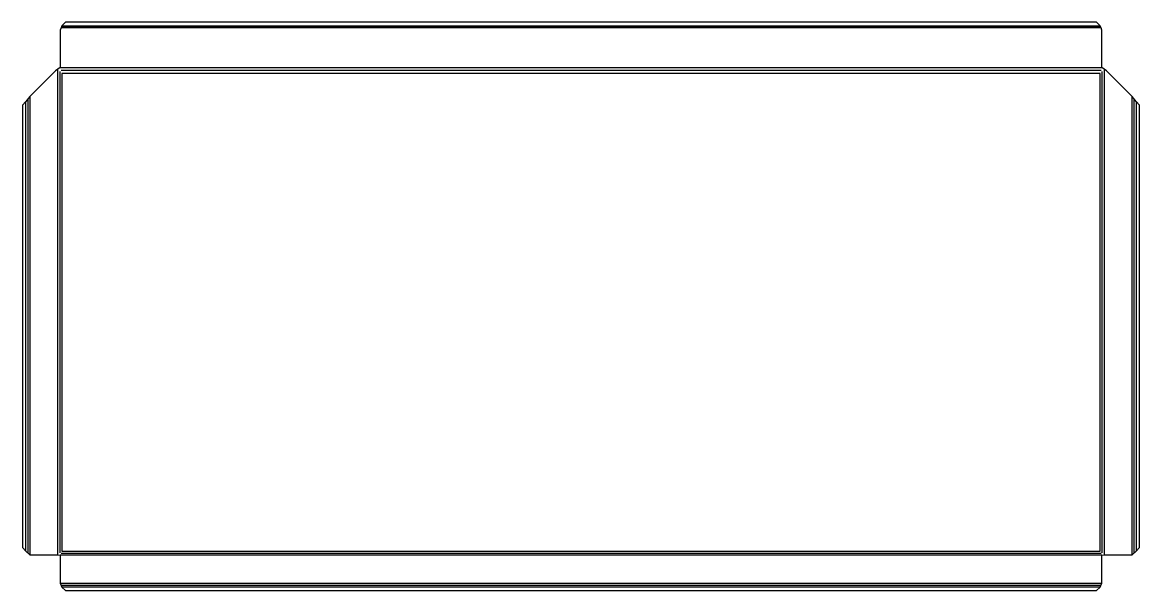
# Model space of a CAD drawing. Header units: millimetres. Extents: x -25 to 613, y 0 to 325.
import ezdxf

# ---------------------------------------------------------------- set-up
doc = ezdxf.new("R2010")
doc.units = ezdxf.units.MM

msp = doc.modelspace()

# ---------------------------------------------------------------- linework, layer by layer
at = {"layer": 'BEND'}
for p, q in [((591.12, 322.11), (-2.26, 322.11)), ((-3.2, 296.52), (-3.2, 21.52)), ((591.38, 297.22), (-2.52, 297.22)), ((592.06, 21.52), (592.06, 296.52)), ((-21.46, 280.9), (-21.46, 21.56)), ((610.32, 21.56), (610.32, 280.9)), ((-2.52, 21.39), (591.38, 21.39)), ((-2.49, 3.13), (591.34, 3.13))]:
    msp.add_line(p, q, dxfattribs=at)
at = {"layer": 'BEND_EXTENT'}
for p, q in [((591.38, 321.54), (-2.52, 321.54)), ((-2, 322.68), (590.86, 322.68)), ((-4.33, 20.52), (-4.33, 297.52)), ((-2.97, 298.92), (591.83, 298.92)), ((593.19, 297.52), (593.19, 20.52)), ((-20.33, 282.35), (-20.33, 20.52)), ((609.19, 20.52), (609.19, 282.35)), ((-22.59, 22.59), (-22.59, 279.45)), ((611.45, 279.45), (611.45, 22.59)), ((591.83, 20.26), (-2.97, 20.26)), ((-2.97, 4.26), (591.83, 4.26)), ((590.86, 2), (-2, 2))]:
    msp.add_line(p, q, dxfattribs=at)
msp.add_lwpolyline([(590.93, 22.52), (590.93, 295.52), (-2.07, 295.52), (-2.07, 22.52)], close=True, dxfattribs=at)
at = {"layer": 'OUTER_PROFILES'}
msp.add_lwpolyline([(-2.97, 298.92), (-5.75, 296.94), (-20.33, 282.35), (-22.59, 279.45), (-24.59, 277.45), (-24.59, 24.59), (-22.59, 22.59), (-20.33, 20.52), (-4.33, 20.52), (-2.97, 20.26), (-2.97, 4.26), (-2, 2), (0, 0), (588.86, 0), (590.86, 2), (591.83, 4.26), (591.83, 20.26), (593.19, 20.52), (609.19, 20.52), (611.45, 22.59), (613.45, 24.59), (613.45, 277.45), (611.45, 279.45), (609.19, 282.35), (594.61, 296.94), (591.83, 298.92), (591.83, 320.26), (591.38, 321.54), (590.86, 322.68), (588.86, 324.68), (0, 324.68), (-2, 322.68), (-2.52, 321.54), (-2.97, 320.26)], close=True, dxfattribs=at)

doc.saveas('drawing.dxf')
